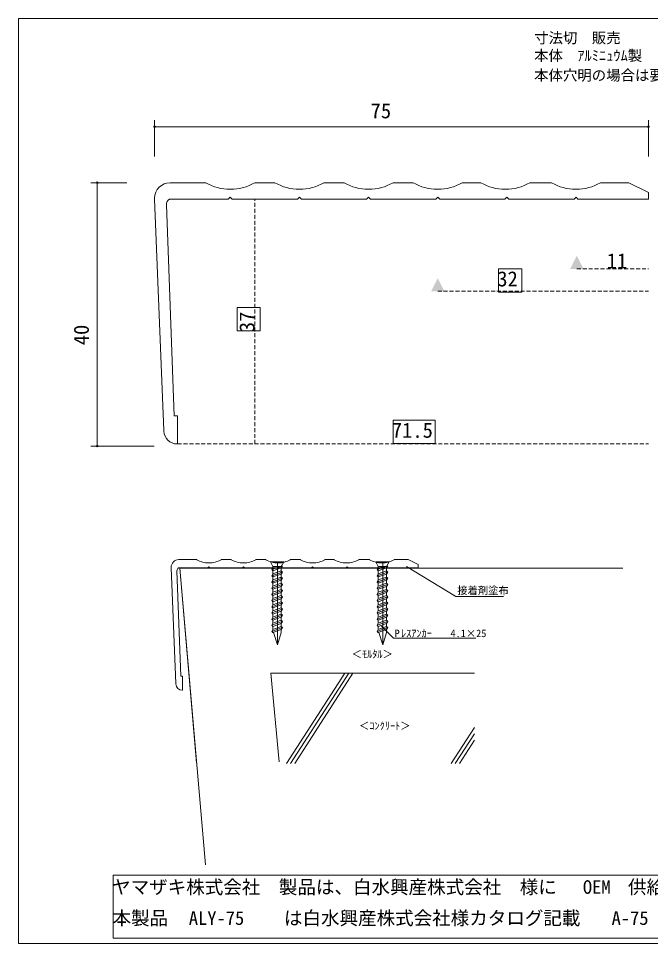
# Model space of a CAD drawing. Units: millimetres at full size, sheet at 2:1. Extents: x -101 to 101, y -70 to 70.
# Drawn here: x -101.2 to -5.3, y -70.2 to 70.2 of the extents above; entities that cross this region are included whole.
import ezdxf
from ezdxf.enums import TextEntityAlignment as Align

# ---------------------------------------------------------------- set-up
doc = ezdxf.new("R2010")
doc.units = ezdxf.units.MM
doc.header["$LTSCALE"] = 0.5
doc.header["$PDMODE"] = 32
doc.header["$PDSIZE"] = 0.25
doc.linetypes.add('DASHED1', pattern=[1.8, 1.2, -0.6])
for name, color, linetype, lineweight in [('0-0_0', 7, 'Continuous', 18), ('0-2_寸法', 7, 'Continuous', 18), ('0-4_MOJI', 7, 'Continuous', 18), ('0-5_NEJI', 7, 'Continuous', 18), ('0-6_SIAGE', 4, 'Continuous', 9), ('0-7_SITAJI', 2, 'Continuous', 18), ('0-9_一般', 140, 'Continuous', 18)]:
    doc.layers.add(name, color=color, linetype=linetype, lineweight=lineweight)
doc.styles.add('ＭＳ ゴシック', font='')
doc.styles.get('ＭＳ ゴシック').set_extended_font_data('MS Gothic')

msp = doc.modelspace()

# ---------------------------------------------------------------- linework, layer by layer
at = {"layer": '0-0_0'}
for p, q in [((-61.9212, -12.291), (-61.9212, -24.6379)), ((-45.9212, -12.291), (-45.9212, -24.6379))]:
    msp.add_line(p, q, dxfattribs=at)
at = {"layer": '0-2_寸法'}
for p, q in [((-101.25, 70.25), (101.25, 70.25)), ((-80.5857, 49.309), (-80.5857, 54.809)), ((-5.5857, 49.309), (-5.5857, 54.809)), ((-80.5857, 53.809), (-5.5857, 53.809)), ((-6.5856, 53.809), (-79.5857, 53.809)), ((-84.7857, 45.309), (-90.2857, 45.309)), ((-89.2857, 45.309), (-89.2857, 5.3091)), ((-89.2857, 6.309), (-89.2857, 44.3091)), ((-80.6696, 5.3091), (-90.2857, 5.3091))]:
    msp.add_line(p, q, dxfattribs=at)
for points in [[(101.25, 70.25), (101.25, -70.25), (-101.25, -70.25), (-101.25, 70.25)], [(-12.8733, 45.2923), (-12.8443, 45.309), (-8.5856, 45.309), (-5.5857, 43.809), (-5.5857, 42.809), (-16.2857, 42.809), (-16.5857, 43.1091), (-16.8856, 42.809), (-26.7857, 42.809), (-27.0857, 43.1091), (-27.3856, 42.809), (-37.2856, 42.809), (-37.5857, 43.1091), (-37.8856, 42.809), (-47.7856, 42.809), (-48.0857, 43.1091), (-48.3856, 42.809), (-58.2856, 42.809), (-58.5857, 43.1091), (-58.8856, 42.809), (-68.7857, 42.809), (-69.0857, 43.1091), (-69.3856, 42.809), (-77.7972, 42.809), (-78.3338, 42.809)], [(-78.2419, 45.309), (-78.0857, 45.309), (-72.827, 45.309), (-72.798, 45.2923)], [(-65.3733, 45.2923), (-65.3443, 45.309), (-62.327, 45.309), (-62.298, 45.2923)], [(-54.8733, 45.2923), (-54.8443, 45.309), (-51.827, 45.309), (-51.798, 45.2923)], [(-44.3733, 45.2923), (-44.3443, 45.309), (-41.327, 45.309), (-41.298, 45.2923)], [(-33.8733, 45.2923), (-33.8443, 45.309), (-31.0591, 45.309), (-31.03, 45.2923)], [(-23.6054, 45.2923), (-23.5764, 45.309), (-20.327, 45.309), (-20.298, 45.2923)], [(-69.1192, 44.309), (-69.0857, 44.309), (-69.0521, 44.309)], [(-58.6191, 44.309), (-58.5857, 44.309), (-58.5521, 44.309)], [(-48.1191, 44.309), (-48.0857, 44.309), (-48.0521, 44.309)], [(-37.6191, 44.309), (-37.5857, 44.309), (-37.5521, 44.309)], [(-27.3512, 44.309), (-27.3177, 44.309), (-27.2842, 44.309)], [(-16.6192, 44.309), (-16.5857, 44.309), (-16.5522, 44.309)], [(-79.1626, 7.5465), (-79.1677, 7.6739), (-80.5794, 42.809), (-80.5857, 42.809), (-80.5857, 42.9653)], [(-78.7964, 41.9275), (-77.5857, 9.8986), (-77.0857, 9.8986), (-77.0857, 5.6319), (-77.1696, 5.6319)]]:
    msp.add_lwpolyline(points, dxfattribs=at)
for centre, radius, start, end in [((-78.2419, 42.9653), 2.3438, 90, 180), ((-69.1192, 51.6826), 7.3735, 240.0714, 270), ((-69.0521, 51.6826), 7.3736, 270, 299.92858), ((-58.6191, 51.6826), 7.3735, 240.0714, 270), ((-58.5521, 51.6826), 7.3736, 270, 299.92858), ((-48.1191, 51.6826), 7.3735, 240.0714, 270), ((-48.1191, 51.6826), 7.3735, 240.0714, 270), ((-48.0521, 51.6826), 7.3736, 270, 299.92858), ((-37.6191, 51.6826), 7.3735, 240.0714, 270), ((-37.5521, 51.6826), 7.3736, 270, 299.92858), ((-27.3512, 51.6826), 7.3735, 240.0714, 270), ((-27.2842, 51.6826), 7.3736, 270, 299.92858), ((-16.6192, 51.6826), 7.3735, 240.0714, 270), ((-16.5522, 51.6826), 7.3736, 270, 299.92858), ((-77.7972, 41.9653), 1, 122.46174, 182.16489), ((-77.1696, 7.6266), 1.9947, 182.30082, 270)]:
    msp.add_arc(centre, radius, start, end, dxfattribs=at)
for p in [(-80.5857, 53.809), (-5.5857, 53.809), (-89.2857, 45.309), (-89.2857, 5.3091)]:
    msp.add_point(p, dxfattribs=at)
at = {"layer": '0-4_MOJI'}
for p, q in [((-27.5909, -17.5243), (-34.8477, -17.5243)), ((-44.288, -23.8897), (-46.1043, -22.0728)), ((-44.288, -23.8897), (-31.7799, -23.8897))]:
    msp.add_line(p, q, dxfattribs=at)
at = {"layer": '0-5_NEJI'}
for p, q in [((-62.6087, -12.9728), (-63.0025, -12.291)), ((-61.3587, -12.9728), (-60.965, -12.291)), ((-46.6087, -12.9728), (-47.0025, -12.291)), ((-45.3587, -12.9728), (-44.965, -12.291)), ((-61.2105, -12.8966), (-62.7931, -13.4672)), ((-62.6087, -13.1603), (-62.7931, -13.4672)), ((-62.6087, -13.6416), (-62.7931, -13.4672)), ((-61.2105, -13.8341), (-62.7931, -14.4047)), ((-62.6087, -12.9728), (-62.6087, -15.9728)), ((-61.3587, -12.9728), (-62.6087, -12.9728)), ((-61.3562, -13.1897), (-62.6087, -13.6416)), ((-62.6087, -13.6416), (-62.6087, -14.0978)), ((-61.3587, -13.6472), (-62.6087, -14.0978)), ((-61.3587, -12.9728), (-61.3587, -15.5222)), ((-61.3587, -13.6472), (-61.163, -13.8341)), ((-61.3562, -13.1897), (-61.163, -12.8966)), ((-61.3562, -13.1897), (-61.3562, -13.6472)), ((-61.3562, -14.1272), (-61.163, -13.8341)), ((-46.6087, -12.9728), (-46.6087, -15.9728)), ((-45.3587, -12.9728), (-46.6087, -12.9728)), ((-45.3587, -12.9728), (-45.3587, -15.5222)), ((-62.6087, -14.0978), (-62.7931, -14.4047)), ((-62.6087, -14.5791), (-62.7931, -14.4047)), ((-61.2105, -14.7716), (-62.7931, -15.3422)), ((-62.6087, -15.0353), (-62.7931, -15.3422)), ((-62.6087, -15.5166), (-62.7931, -15.3422)), ((-61.3562, -14.1272), (-62.6087, -14.5791)), ((-62.6087, -14.5791), (-62.6087, -15.0353)), ((-61.3587, -14.5847), (-62.6087, -15.0353)), ((-61.3562, -15.0647), (-62.6087, -15.5166)), ((-61.3587, -14.5847), (-61.163, -14.7716)), ((-61.3562, -14.1272), (-61.3562, -14.5847)), ((-61.3562, -15.0647), (-61.163, -14.7716)), ((-61.3562, -15.0647), (-61.3562, -15.5222)), ((-61.2105, -15.7091), (-62.7931, -16.2797)), ((-61.2105, -15.7091), (-62.7931, -16.2797)), ((-62.6087, -15.9728), (-62.7931, -16.2797)), ((-62.6087, -15.9728), (-62.7931, -16.2797)), ((-62.6087, -16.4541), (-62.7931, -16.2797)), ((-62.6087, -16.4541), (-62.7931, -16.2797)), ((-61.2105, -16.6466), (-62.7931, -17.2172)), ((-62.6087, -15.5166), (-62.6087, -15.9728)), ((-61.3587, -15.5222), (-62.6087, -15.9728)), ((-61.3587, -15.5222), (-62.6087, -15.9728)), ((-61.3562, -16.0022), (-62.6087, -16.4541)), ((-61.3562, -16.0022), (-62.6087, -16.4541)), ((-62.6087, -16.4541), (-62.6087, -16.9104)), ((-61.3587, -16.4597), (-62.6087, -16.9104)), ((-61.3587, -15.5222), (-61.163, -15.7091)), ((-61.3587, -15.5222), (-61.163, -15.7091)), ((-61.3587, -16.4597), (-61.163, -16.6466)), ((-61.3562, -16.0022), (-61.163, -15.7091)), ((-61.3562, -16.0022), (-61.163, -15.7091)), ((-61.3562, -16.0022), (-61.3562, -16.4597)), ((-61.3562, -16.0022), (-61.3562, -16.4597)), ((-61.3562, -16.9397), (-61.163, -16.6466)), ((-45.2105, -15.7091), (-46.7931, -16.2797)), ((-46.6087, -15.9728), (-46.7931, -16.2797)), ((-46.6087, -16.4541), (-46.7931, -16.2797)), ((-45.2105, -16.6466), (-46.7931, -17.2172)), ((-45.3587, -15.5222), (-46.6087, -15.9728)), ((-45.3562, -16.0022), (-46.6087, -16.4541)), ((-46.6087, -16.4541), (-46.6087, -16.9104)), ((-45.3587, -16.4597), (-46.6087, -16.9104)), ((-45.3587, -15.5222), (-45.163, -15.7091)), ((-45.3587, -16.4597), (-45.163, -16.6466)), ((-45.3562, -16.0022), (-45.163, -15.7091)), ((-45.3562, -16.0022), (-45.3562, -16.4597)), ((-45.3562, -16.9397), (-45.163, -16.6466)), ((-62.6087, -16.9104), (-62.7931, -17.2172)), ((-62.6087, -17.3916), (-62.7931, -17.2172)), ((-61.2105, -17.5841), (-62.7931, -18.1547)), ((-62.6087, -17.8479), (-62.7931, -18.1547)), ((-62.6087, -18.3291), (-62.7931, -18.1547)), ((-61.3562, -16.9397), (-62.6087, -17.3916)), ((-62.6087, -17.3916), (-62.6087, -17.8479)), ((-61.3587, -17.3972), (-62.6087, -17.8479)), ((-61.3562, -17.8772), (-62.6087, -18.3291)), ((-61.3587, -17.3972), (-61.163, -17.5841)), ((-61.3562, -16.9397), (-61.3562, -17.3972)), ((-61.3562, -17.8772), (-61.163, -17.5841)), ((-61.3562, -17.8772), (-61.3562, -18.3347)), ((-46.6087, -16.9104), (-46.7931, -17.2172)), ((-46.6087, -17.3916), (-46.7931, -17.2172)), ((-45.2105, -17.5841), (-46.7931, -18.1547)), ((-46.6087, -17.8479), (-46.7931, -18.1547)), ((-46.6087, -18.3291), (-46.7931, -18.1547)), ((-45.3562, -16.9397), (-46.6087, -17.3916)), ((-46.6087, -17.3916), (-46.6087, -17.8479)), ((-45.3587, -17.3972), (-46.6087, -17.8479)), ((-45.3562, -17.8772), (-46.6087, -18.3291)), ((-45.3587, -17.3972), (-45.163, -17.5841)), ((-45.3562, -16.9397), (-45.3562, -17.3972)), ((-45.3562, -17.8772), (-45.163, -17.5841)), ((-45.3562, -17.8772), (-45.3562, -18.3347)), ((-61.2105, -18.5216), (-62.7931, -19.0922)), ((-62.6087, -18.7854), (-62.7931, -19.0922)), ((-62.6087, -19.2666), (-62.7931, -19.0922)), ((-61.2105, -19.4591), (-62.7931, -20.0297)), ((-62.6087, -18.3291), (-62.6087, -18.7854)), ((-61.3587, -18.3347), (-62.6087, -18.7854)), ((-61.3562, -18.8147), (-62.6087, -19.2666)), ((-62.6087, -19.2666), (-62.6087, -19.7229)), ((-61.3587, -19.2722), (-62.6087, -19.7229)), ((-61.3587, -18.3347), (-61.163, -18.5216)), ((-61.3587, -19.2722), (-61.163, -19.4591)), ((-61.3562, -18.8147), (-61.163, -18.5216)), ((-61.3562, -18.8147), (-61.3562, -19.2722)), ((-61.3562, -19.7522), (-61.163, -19.4591)), ((-45.2105, -18.5216), (-46.7931, -19.0922)), ((-46.6087, -18.7854), (-46.7931, -19.0922)), ((-46.6087, -19.2666), (-46.7931, -19.0922)), ((-45.2105, -19.4591), (-46.7931, -20.0297)), ((-46.6087, -18.3291), (-46.6087, -18.7854)), ((-45.3587, -18.3347), (-46.6087, -18.7854)), ((-45.3562, -18.8147), (-46.6087, -19.2666)), ((-46.6087, -19.2666), (-46.6087, -19.7229)), ((-45.3587, -19.2722), (-46.6087, -19.7229)), ((-45.3587, -18.3347), (-45.163, -18.5216)), ((-45.3587, -19.2722), (-45.163, -19.4591)), ((-45.3562, -18.8147), (-45.163, -18.5216)), ((-45.3562, -18.8147), (-45.3562, -19.2722)), ((-45.3562, -19.7522), (-45.163, -19.4591)), ((-62.6087, -19.7229), (-62.7931, -20.0297)), ((-62.6087, -20.2041), (-62.7931, -20.0297)), ((-61.2105, -20.3966), (-62.7931, -20.9672)), ((-62.6087, -20.6604), (-62.7931, -20.9672)), ((-62.6087, -21.1416), (-62.7931, -20.9672)), ((-61.3562, -19.7522), (-62.6087, -20.2041)), ((-62.6087, -20.2041), (-62.6087, -20.6604)), ((-61.3587, -20.2097), (-62.6087, -20.6604)), ((-61.3562, -20.6897), (-62.6087, -21.1416)), ((-61.3587, -20.2097), (-61.163, -20.3966)), ((-61.3562, -19.7522), (-61.3562, -20.2097)), ((-61.3562, -20.6897), (-61.163, -20.3966)), ((-61.3562, -20.6897), (-61.3562, -21.1472)), ((-46.6087, -19.7229), (-46.7931, -20.0297)), ((-46.6087, -20.2041), (-46.7931, -20.0297)), ((-45.2105, -20.3966), (-46.7931, -20.9672)), ((-46.6087, -20.6604), (-46.7931, -20.9672)), ((-46.6087, -21.1416), (-46.7931, -20.9672)), ((-45.3562, -19.7522), (-46.6087, -20.2041)), ((-46.6087, -20.2041), (-46.6087, -20.6604)), ((-45.3587, -20.2097), (-46.6087, -20.6604)), ((-45.3562, -20.6897), (-46.6087, -21.1416)), ((-45.3587, -20.2097), (-45.163, -20.3966)), ((-45.3562, -19.7522), (-45.3562, -20.2097)), ((-45.3562, -20.6897), (-45.163, -20.3966)), ((-45.3562, -20.6897), (-45.3562, -21.1472)), ((-61.2105, -21.3341), (-62.7931, -21.9047)), ((-62.6087, -21.5979), (-62.7931, -21.9047)), ((-62.6087, -22.0791), (-62.7931, -21.9047)), ((-61.2105, -22.2716), (-62.7931, -22.8422)), ((-62.6087, -21.1416), (-62.6087, -21.5979)), ((-61.3587, -21.1472), (-62.6087, -21.5979)), ((-61.3562, -21.6272), (-62.6087, -22.0791)), ((-62.6087, -22.0791), (-62.6087, -22.5354)), ((-61.3587, -22.0847), (-62.6087, -22.5354)), ((-61.3587, -21.1472), (-61.163, -21.3341)), ((-61.3587, -22.0847), (-61.163, -22.2716)), ((-61.3562, -21.6272), (-61.163, -21.3341)), ((-61.3562, -21.6272), (-61.3562, -22.0847)), ((-61.3562, -22.5647), (-61.163, -22.2716)), ((-45.2105, -21.3341), (-46.7931, -21.9047)), ((-46.6087, -21.5979), (-46.7931, -21.9047)), ((-46.6087, -22.0791), (-46.7931, -21.9047)), ((-45.2105, -22.2716), (-46.7931, -22.8422)), ((-46.6087, -21.1416), (-46.6087, -21.5979)), ((-45.3587, -21.1472), (-46.6087, -21.5979)), ((-45.3562, -21.6272), (-46.6087, -22.0791)), ((-46.6087, -22.0791), (-46.6087, -22.5354)), ((-45.3587, -22.0847), (-46.6087, -22.5354)), ((-45.3587, -21.1472), (-45.163, -21.3341)), ((-45.3587, -22.0847), (-45.163, -22.2716)), ((-45.3562, -21.6272), (-45.163, -21.3341)), ((-45.3562, -21.6272), (-45.3562, -22.0847)), ((-45.3562, -22.5647), (-45.163, -22.2716)), ((-62.6087, -22.5354), (-62.7931, -22.8422)), ((-62.6087, -23.0166), (-62.7931, -22.8422)), ((-61.3562, -22.5647), (-62.6087, -23.0166)), ((-62.5275, -23.0166), (-61.943, -24.8629)), ((-61.3587, -23.0166), (-61.943, -24.8629)), ((-61.3562, -22.5647), (-61.3562, -23.0166)), ((-46.6087, -22.5354), (-46.7931, -22.8422)), ((-46.6087, -23.0166), (-46.7931, -22.8422)), ((-45.3562, -22.5647), (-46.6087, -23.0166)), ((-46.5275, -23.0166), (-45.943, -24.8629)), ((-45.3587, -23.0166), (-45.943, -24.8629)), ((-45.3562, -22.5647), (-45.3562, -23.0166))]:
    msp.add_line(p, q, dxfattribs=at)
at = {"layer": '0-6_SIAGE'}
msp.add_line((-76.7514, -13.2617), (-74.2058, -42.7955), dxfattribs=at)
at = {"layer": '0-7_SITAJI'}
for p, q in [((-72.8701, -58.291), (-76.7514, -13.2617)), ((-76.6308, -13.2386), (-9.4837, -13.2386)), ((-62.9264, -29.1723), (-32.0127, -29.1723)), ((-62.9264, -29.1723), (-61.642, -42.6798)), ((-51.7126, -29.1761), (-60.5439, -42.9298)), ((-51.0876, -29.1761), (-59.9189, -42.9298)), ((-50.4626, -29.1761), (-59.2939, -42.9298)), ((-32.0127, -37.4298), (-35.5439, -42.9298)), ((-32.0127, -38.4036), (-34.9189, -42.9298)), ((-32.0127, -39.3767), (-34.2939, -42.9298))]:
    msp.add_line(p, q, dxfattribs=at)
at = {"layer": '0-9_一般', "color": 4, "linetype": 'DASHED1', "lineweight": 9}
for p, q in [((-65.3357, 5.6319), (-65.3357, 42.809)), ((-16.4607, 32.2201), (-5.5857, 32.2201)), ((-37.5857, 28.809), (-5.5857, 28.809)), ((-77.0857, 5.6319), (-5.5857, 5.6319))]:
    msp.add_line(p, q, dxfattribs=at)
at = {"layer": '0-9_一般', "color": 7}
for p, q in [((-63.0025, -12.291), (-60.965, -12.291)), ((-47.0025, -12.291), (-44.965, -12.291)), ((-45.2105, -12.8966), (-46.7931, -13.4672)), ((-46.6087, -13.1603), (-46.7931, -13.4672)), ((-46.6087, -13.6416), (-46.7931, -13.4672)), ((-45.2105, -13.8341), (-46.7931, -14.4047)), ((-45.3562, -13.1897), (-46.6087, -13.6416)), ((-46.6087, -13.6416), (-46.6087, -14.0978)), ((-45.3587, -13.6472), (-46.6087, -14.0978)), ((-45.3587, -13.6472), (-45.163, -13.8341)), ((-45.3562, -13.1897), (-45.163, -12.8966)), ((-45.3562, -13.1897), (-45.3562, -13.6472)), ((-45.3562, -14.1272), (-45.163, -13.8341)), ((-42.3525, -12.9801), (-34.8477, -17.5243)), ((-46.6087, -14.0978), (-46.7931, -14.4047)), ((-46.6087, -14.5791), (-46.7931, -14.4047)), ((-45.2105, -14.7716), (-46.7931, -15.3422)), ((-46.6087, -15.0353), (-46.7931, -15.3422)), ((-46.6087, -15.5166), (-46.7931, -15.3422)), ((-45.3562, -14.1272), (-46.6087, -14.5791)), ((-46.6087, -14.5791), (-46.6087, -15.0353)), ((-45.3587, -14.5847), (-46.6087, -15.0353)), ((-45.3562, -15.0647), (-46.6087, -15.5166)), ((-45.3587, -14.5847), (-45.163, -14.7716)), ((-45.3562, -14.1272), (-45.3562, -14.5847)), ((-45.3562, -15.0647), (-45.163, -14.7716)), ((-45.3562, -15.0647), (-45.3562, -15.5222)), ((-45.2105, -15.7091), (-46.7931, -16.2797)), ((-46.6087, -15.9728), (-46.7931, -16.2797)), ((-46.6087, -16.4541), (-46.7931, -16.2797)), ((-46.6087, -15.5166), (-46.6087, -15.9728)), ((-45.3587, -15.5222), (-46.6087, -15.9728)), ((-45.3562, -16.0022), (-46.6087, -16.4541)), ((-45.3587, -15.5222), (-45.163, -15.7091)), ((-45.3562, -16.0022), (-45.163, -15.7091)), ((-45.3562, -16.0022), (-45.3562, -16.4597))]:
    msp.add_line(p, q, dxfattribs=at)
for points in [[(-28.3357, 28.6924), (-24.8078, 28.6924), (-24.8078, 32.2201), (-28.3357, 32.2201)], [(-64.5385, 22.809), (-64.5385, 26.3368), (-68.0662, 26.3368), (-68.0662, 22.809)], [(-44.3357, 5.6924), (-37.9856, 5.6924), (-37.9856, 9.2202), (-44.3357, 9.2202)], [(-86.8856, -69.4159), (57.9143, -69.4159), (57.9143, -59.8909), (-86.8856, -59.8909)]]:
    msp.add_lwpolyline(points, close=True, dxfattribs=at)
for points in [[(-44.2231, -11.9537), (-44.2086, -11.9453), (-42.0793, -11.9453), (-40.5793, -12.6953), (-40.5793, -13.1953), (-45.9293, -13.1953), (-46.0793, -13.0453), (-46.2293, -13.1953), (-51.1793, -13.1953), (-51.3293, -13.0453), (-51.4793, -13.1953), (-56.4293, -13.1953), (-56.5793, -13.0453), (-56.7293, -13.1953), (-61.6793, -13.1953), (-61.8293, -13.0453), (-61.9793, -13.1953), (-66.9293, -13.1953), (-67.0793, -13.0453), (-67.2293, -13.1953), (-72.1793, -13.1953), (-72.3293, -13.0453), (-72.4793, -13.1953), (-76.6851, -13.1953), (-76.9534, -13.1953)], [(-76.9074, -11.9453), (-76.8293, -11.9453), (-74.2, -11.9453), (-74.1855, -11.9537)], [(-72.3461, -12.4453), (-72.3293, -12.4453), (-72.3126, -12.4453)], [(-70.4732, -11.9537), (-70.4587, -11.9453), (-68.95, -11.9453), (-68.9355, -11.9537)], [(-67.0961, -12.4453), (-67.0793, -12.4453), (-67.0626, -12.4453)], [(-65.2232, -11.9537), (-65.2087, -11.9453), (-63.7, -11.9453), (-63.6855, -11.9537)], [(-61.846, -12.4453), (-61.8293, -12.4453), (-61.8126, -12.4453)], [(-59.9731, -11.9537), (-59.9586, -11.9453), (-58.45, -11.9453), (-58.4355, -11.9537)], [(-56.596, -12.4453), (-56.5793, -12.4453), (-56.5626, -12.4453)], [(-54.7231, -11.9537), (-54.7086, -11.9453), (-53.316, -11.9453), (-53.3015, -11.9537)], [(-51.4621, -12.4453), (-51.4453, -12.4453), (-51.4286, -12.4453)], [(-49.5891, -11.9537), (-49.5746, -11.9453), (-47.95, -11.9453), (-47.9355, -11.9537)], [(-46.096, -12.4453), (-46.0793, -12.4453), (-46.0626, -12.4453)], [(-77.3678, -30.8266), (-77.3704, -30.7629), (-78.0762, -13.1953), (-78.0793, -13.1953), (-78.0793, -13.1172)], [(-77.1847, -13.6361), (-76.5793, -29.6505), (-76.3293, -29.6505), (-76.3293, -31.7839), (-76.3713, -31.7839)]]:
    msp.add_lwpolyline(points, dxfattribs=at)
for centre, radius, start, end in [((-76.9074, -13.1172), 1.1719, 90, 180), ((-72.3461, -8.7585), 3.6868, 240.071, 270), ((-72.3126, -8.7585), 3.6868, 270, 299.929), ((-67.0961, -8.7585), 3.6868, 240.071, 270), ((-67.0626, -8.7585), 3.6868, 270, 299.929), ((-61.846, -8.7585), 3.6868, 240.071, 270), ((-61.8126, -8.7585), 3.6868, 270, 299.929), ((-56.596, -8.7585), 3.6868, 240.071, 270), ((-56.5626, -8.7585), 3.6868, 270, 299.929), ((-51.4621, -8.7585), 3.6868, 240.071, 270), ((-51.4286, -8.7585), 3.6868, 270, 299.929), ((-46.096, -8.7585), 3.6868, 240.071, 270), ((-46.0626, -8.7585), 3.6868, 270, 299.929), ((-76.6851, -13.6172), 0.5, 122.462, 182.165), ((-76.3713, -30.7865), 0.9973, 182.301, 270)]:
    msp.add_arc(centre, radius, start, end, dxfattribs=at)
at = {"layer": '0-9_一般'}
for points in [[(-16.4607, 34.2201), (-15.4606, 32.2201), (-17.4607, 32.2201)], [(-37.5857, 30.809), (-36.5857, 28.809), (-38.5857, 28.809)], [(-37.5857, 30.809), (-37.5856, 30.809), (-37.5856, 30.809)]]:
    msp.add_solid(points, dxfattribs=at)

# ---------------------------------------------------------------- texts
at = {"layer": '0-2_寸法', "style": 'ＭＳ ゴシック'}
msp.add_text('75', height=2.292, dxfattribs=at).set_placement((-47.7754, 54.4044), align=Align.BOTTOM_LEFT)
msp.add_text('40', height=2.292, rotation=90, dxfattribs=at).set_placement((-89.881, 20.6193), align=Align.BOTTOM_LEFT)
at = {"layer": '0-4_MOJI', "style": 'ＭＳ ゴシック'}
for s, p in [('接着剤塗布', (-34.6163, -17.5572)), ('P', (-44.1461, -24.0615)), ('ﾚｽｱﾝｶｰ  ', (-43.158, -24.0615)), ('4.1×25', (-35.6519, -24.0615)), ('＜ﾓﾙﾀﾙ＞', (-50.6506, -27.2214)), ('＜ｺﾝｸﾘｰﾄ＞', (-49.5297, -38.1078))]:
    msp.add_text(s, height=1.146, dxfattribs=at).set_placement(p, align=Align.BOTTOM_LEFT)
at = {"layer": '0-9_一般', "color": 7, "style": 'ＭＳ ゴシック'}
for s, height, p in [('寸法切\u3000販売', 1.605, (-22.9394, 66.0167)), ('本体  ｱﾙﾐﾆｭｳﾑ製  ', 1.605, (-22.9529, 63.3355)), ('本体穴明の場合は要納期', 1.605, (-22.9529, 60.3451)), ('ヤマザキ株式会社\u3000製品は、白水興産株式会社\u3000様に', 2.063, (-87.0339, -63.3227)), ('供給してることを証明いたします。', 2.063, (-8.6973, -63.3227)), ('OEM', 2.063, (-15.5392, -63.3227)), ('本製品\u3000', 2.063, (-86.9721, -68.0389)), ('ALY-75 ', 2.063, (-75.3877, -68.0389)), ('\u3000は白水興産株式会社様カタログ記載\u3000', 2.063, (-63.754, -68.0389)), ('A-75', 2.063, (-11.1796, -68.0389))]:
    msp.add_text(s, height=height, dxfattribs=at).set_placement(p, align=Align.BOTTOM_LEFT)
at = {"layer": '0-9_一般', "color": 4, "style": 'ＭＳ ゴシック'}
for s, p in [('11', (-11.9245, 31.6008)), ('32', (-28.5415, 28.8736)), ('71.5', (-44.5552, 5.8736))]:
    msp.add_text(s, height=2.292, dxfattribs=at).set_placement(p, align=Align.BOTTOM_LEFT)
msp.add_text('37', height=2.292, rotation=90, dxfattribs=at).set_placement((-64.7197, 22.6032), align=Align.BOTTOM_LEFT)

doc.saveas('drawing.dxf')
